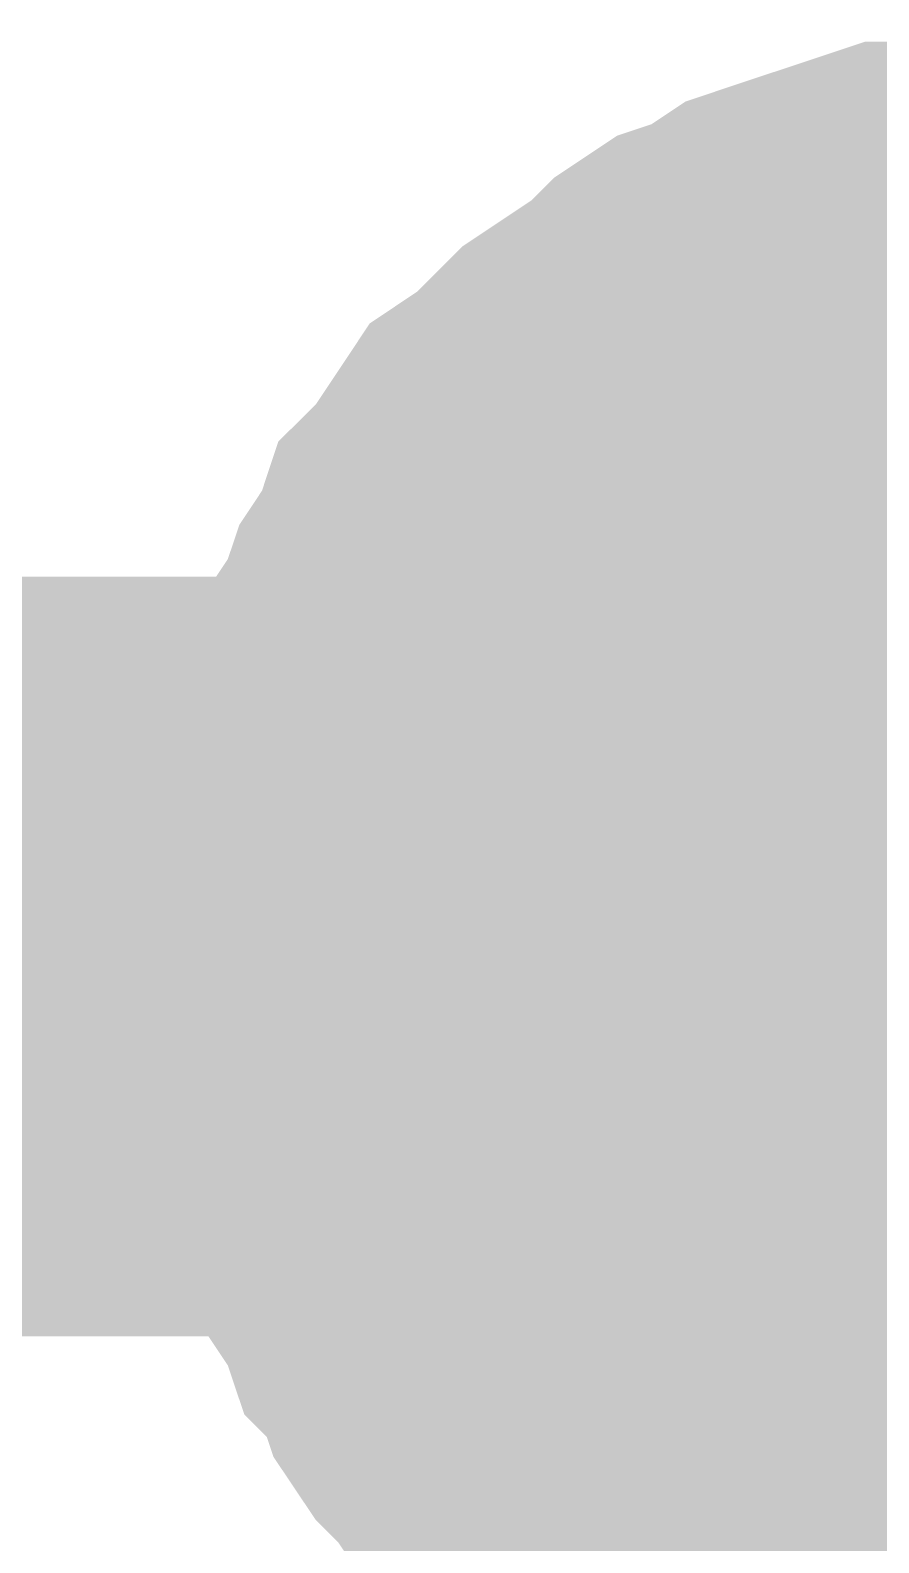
# Model space of a CAD drawing. Header units: inches. Extents: x 0 to 841, y 0 to 594.
# Drawn here: x 329.002 to 329.838, y 551.917 to 553.409 of the extents above; entities that cross this region are included whole.
import ezdxf

# ---------------------------------------------------------------- set-up
doc = ezdxf.new("R2010")
doc.units = ezdxf.units.IN
doc.layers.add('Sheet', color=255, linetype='Continuous')

msp = doc.modelspace()

# ---------------------------------------------------------------- linework, layer by layer
at = {"layer": 'Sheet'}
for points in [[(329.2539, 552.4955, 0.2997, 0.2997, 0), (329.2539, 552.5292, 0.2997, 0.2997, 0), (329.2539, 552.5741, 0.2997, 0.2997, 0), (329.2652, 552.6078, 0.2997, 0.2997, 0), (329.2652, 552.6527, 0.2997, 0.2997, 0), (329.2764, 552.6864, 0.2997, 0.2997, 0), (329.2876, 552.7201, 0.2997, 0.2997, 0), (329.2988, 552.7537, 0.2997, 0.2997, 0), (329.3101, 552.7874, 0.2997, 0.2997, 0), (329.3325, 552.8211, 0.2997, 0.2997, 0), (329.3438, 552.8548, 0.2997, 0.2997, 0), (329.3662, 552.8885, 0.2997, 0.2997, 0), (329.3774, 552.9222, 0.2997, 0.2997, 0), (329.3999, 552.9446, 0.2997, 0.2997, 0), (329.4224, 552.9783, 0.2997, 0.2997, 0), (329.4448, 553.012, 0.2997, 0.2997, 0), (329.4785, 553.0345, 0.2997, 0.2997, 0), (329.501, 553.0569, 0.2997, 0.2997, 0), (329.5234, 553.0794, 0.2997, 0.2997, 0), (329.5571, 553.1019, 0.2997, 0.2997, 0), (329.5908, 553.1243, 0.2997, 0.2997, 0), (329.6133, 553.1468, 0.2997, 0.2997, 0), (329.6469, 553.1692, 0.2997, 0.2997, 0), (329.6806, 553.1805, 0.2997, 0.2997, 0), (329.7143, 553.2029, 0.2997, 0.2997, 0), (329.748, 553.2142, 0.2997, 0.2997, 0), (329.7817, 553.2254, 0.2997, 0.2997, 0), (329.8154, 553.2366, 0.2997, 0.2997, 0), (329.8491, 553.2478, 0.2997, 0.2997, 0), (329.894, 553.2478, 0.2997, 0.2997, 0), (329.9277, 553.2591, 0.2997, 0.2997, 0), (329.9726, 553.2591, 0.2997, 0.2997, 0), (330.0063, 553.2591, 0.2997, 0.2997, 0)], [(329.2539, 552.4955, 0.2997, 0.2997, 0), (329.2539, 552.5292, 0.2997, 0.2997, 0), (329.2539, 552.5741, 0.2997, 0.2997, 0), (329.2652, 552.6078, 0.2997, 0.2997, 0), (329.2652, 552.6527, 0.2997, 0.2997, 0), (329.2764, 552.6864, 0.2997, 0.2997, 0), (329.2876, 552.7201, 0.2997, 0.2997, 0), (329.2988, 552.7537, 0.2997, 0.2997, 0), (329.3101, 552.7874, 0.2997, 0.2997, 0), (329.3325, 552.8211, 0.2997, 0.2997, 0), (329.3438, 552.8548, 0.2997, 0.2997, 0), (329.3662, 552.8885, 0.2997, 0.2997, 0), (329.3774, 552.9222, 0.2997, 0.2997, 0), (329.3999, 552.9446, 0.2997, 0.2997, 0), (329.4224, 552.9783, 0.2997, 0.2997, 0), (329.4448, 553.012, 0.2997, 0.2997, 0), (329.4785, 553.0345, 0.2997, 0.2997, 0), (329.501, 553.0569, 0.2997, 0.2997, 0), (329.5234, 553.0794, 0.2997, 0.2997, 0), (329.5571, 553.1019, 0.2997, 0.2997, 0), (329.5908, 553.1243, 0.2997, 0.2997, 0), (329.6133, 553.1468, 0.2997, 0.2997, 0), (329.6469, 553.1692, 0.2997, 0.2997, 0), (329.6806, 553.1805, 0.2997, 0.2997, 0), (329.7143, 553.2029, 0.2997, 0.2997, 0), (329.748, 553.2142, 0.2997, 0.2997, 0), (329.7817, 553.2254, 0.2997, 0.2997, 0), (329.8154, 553.2366, 0.2997, 0.2997, 0), (329.8491, 553.2478, 0.2997, 0.2997, 0), (329.894, 553.2478, 0.2997, 0.2997, 0), (329.9277, 553.2591, 0.2997, 0.2997, 0), (329.9726, 553.2591, 0.2997, 0.2997, 0), (330.0063, 553.2591, 0.2997, 0.2997, 0)], [(329.2539, 552.4955, 0.0991, 0.0991, 0), (329.2539, 552.5292, 0.0991, 0.0991, 0), (329.2539, 552.5741, 0.0991, 0.0991, 0), (329.2652, 552.6078, 0.0991, 0.0991, 0), (329.2652, 552.6527, 0.0991, 0.0991, 0), (329.2764, 552.6864, 0.0991, 0.0991, 0), (329.2876, 552.7201, 0.0991, 0.0991, 0), (329.2988, 552.7537, 0.0991, 0.0991, 0), (329.3101, 552.7874, 0.0991, 0.0991, 0), (329.3325, 552.8211, 0.0991, 0.0991, 0), (329.3438, 552.8548, 0.0991, 0.0991, 0), (329.3662, 552.8885, 0.0991, 0.0991, 0), (329.3774, 552.9222, 0.0991, 0.0991, 0), (329.3999, 552.9446, 0.0991, 0.0991, 0), (329.4224, 552.9783, 0.0991, 0.0991, 0), (329.4448, 553.012, 0.0991, 0.0991, 0), (329.4785, 553.0345, 0.0991, 0.0991, 0), (329.501, 553.0569, 0.0991, 0.0991, 0), (329.5234, 553.0794, 0.0991, 0.0991, 0), (329.5571, 553.1019, 0.0991, 0.0991, 0), (329.5908, 553.1243, 0.0991, 0.0991, 0), (329.6133, 553.1468, 0.0991, 0.0991, 0), (329.6469, 553.1692, 0.0991, 0.0991, 0), (329.6806, 553.1805, 0.0991, 0.0991, 0), (329.7143, 553.2029, 0.0991, 0.0991, 0), (329.748, 553.2142, 0.0991, 0.0991, 0), (329.7817, 553.2254, 0.0991, 0.0991, 0), (329.8154, 553.2366, 0.0991, 0.0991, 0), (329.8491, 553.2478, 0.0991, 0.0991, 0), (329.894, 553.2478, 0.0991, 0.0991, 0)], [(329.2539, 552.4955, 0.0991, 0.0991, 0), (329.2539, 552.5292, 0.0991, 0.0991, 0), (329.2539, 552.5741, 0.0991, 0.0991, 0), (329.2652, 552.6078, 0.0991, 0.0991, 0), (329.2652, 552.6527, 0.0991, 0.0991, 0), (329.2764, 552.6864, 0.0991, 0.0991, 0), (329.2876, 552.7201, 0.0991, 0.0991, 0), (329.2988, 552.7537, 0.0991, 0.0991, 0), (329.3101, 552.7874, 0.0991, 0.0991, 0), (329.3325, 552.8211, 0.0991, 0.0991, 0), (329.3438, 552.8548, 0.0991, 0.0991, 0), (329.3662, 552.8885, 0.0991, 0.0991, 0), (329.3774, 552.9222, 0.0991, 0.0991, 0), (329.3999, 552.9446, 0.0991, 0.0991, 0), (329.4224, 552.9783, 0.0991, 0.0991, 0), (329.4448, 553.012, 0.0991, 0.0991, 0), (329.4785, 553.0345, 0.0991, 0.0991, 0), (329.501, 553.0569, 0.0991, 0.0991, 0), (329.5234, 553.0794, 0.0991, 0.0991, 0), (329.5571, 553.1019, 0.0991, 0.0991, 0), (329.5908, 553.1243, 0.0991, 0.0991, 0), (329.6133, 553.1468, 0.0991, 0.0991, 0), (329.6469, 553.1692, 0.0991, 0.0991, 0), (329.6806, 553.1805, 0.0991, 0.0991, 0), (329.7143, 553.2029, 0.0991, 0.0991, 0), (329.748, 553.2142, 0.0991, 0.0991, 0), (329.7817, 553.2254, 0.0991, 0.0991, 0), (329.8154, 553.2366, 0.0991, 0.0991, 0), (329.8491, 553.2478, 0.0991, 0.0991, 0), (329.894, 553.2478, 0.0991, 0.0991, 0)], [(329.501, 552.4955, 0.2997, 0.2997, 0), (329.501, 552.5179, 0.2997, 0.2997, 0), (329.501, 552.5516, 0.2997, 0.2997, 0), (329.5122, 552.5741, 0.2997, 0.2997, 0), (329.5122, 552.5965, 0.2997, 0.2997, 0), (329.5122, 552.619, 0.2997, 0.2997, 0), (329.5234, 552.6414, 0.2997, 0.2997, 0), (329.5346, 552.6751, 0.2997, 0.2997, 0), (329.5459, 552.6976, 0.2997, 0.2997, 0), (329.5459, 552.7201, 0.2997, 0.2997, 0), (329.5571, 552.7425, 0.2997, 0.2997, 0), (329.5683, 552.7537, 0.2997, 0.2997, 0), (329.5908, 552.7762, 0.2997, 0.2997, 0), (329.602, 552.7987, 0.2997, 0.2997, 0), (329.6133, 552.8211, 0.2997, 0.2997, 0), (329.6357, 552.8324, 0.2997, 0.2997, 0), (329.6469, 552.8548, 0.2997, 0.2997, 0), (329.6694, 552.866, 0.2997, 0.2997, 0), (329.6806, 552.8885, 0.2997, 0.2997, 0), (329.7031, 552.8997, 0.2997, 0.2997, 0), (329.7255, 552.911, 0.2997, 0.2997, 0), (329.748, 552.9334, 0.2997, 0.2997, 0), (329.7592, 552.9446, 0.2997, 0.2997, 0), (329.7817, 552.9559, 0.2997, 0.2997, 0), (329.8041, 552.9559, 0.2997, 0.2997, 0), (329.8266, 552.9671, 0.2997, 0.2997, 0), (329.8603, 552.9783, 0.2997, 0.2997, 0), (329.8827, 552.9896, 0.2997, 0.2997, 0), (329.9052, 552.9896, 0.2997, 0.2997, 0), (329.9277, 552.9896, 0.2997, 0.2997, 0), (329.9501, 553.0008, 0.2997, 0.2997, 0), (329.9838, 553.0008, 0.2997, 0.2997, 0), (330.0063, 553.0008, 0.2997, 0.2997, 0)], [(329.501, 552.4955, 0.2997, 0.2997, 0), (329.501, 552.5179, 0.2997, 0.2997, 0), (329.501, 552.5516, 0.2997, 0.2997, 0), (329.5122, 552.5741, 0.2997, 0.2997, 0), (329.5122, 552.5965, 0.2997, 0.2997, 0), (329.5122, 552.619, 0.2997, 0.2997, 0), (329.5234, 552.6414, 0.2997, 0.2997, 0), (329.5346, 552.6751, 0.2997, 0.2997, 0), (329.5459, 552.6976, 0.2997, 0.2997, 0), (329.5459, 552.7201, 0.2997, 0.2997, 0), (329.5571, 552.7425, 0.2997, 0.2997, 0), (329.5683, 552.7537, 0.2997, 0.2997, 0), (329.5908, 552.7762, 0.2997, 0.2997, 0), (329.602, 552.7987, 0.2997, 0.2997, 0), (329.6133, 552.8211, 0.2997, 0.2997, 0), (329.6357, 552.8324, 0.2997, 0.2997, 0), (329.6469, 552.8548, 0.2997, 0.2997, 0), (329.6694, 552.866, 0.2997, 0.2997, 0), (329.6806, 552.8885, 0.2997, 0.2997, 0), (329.7031, 552.8997, 0.2997, 0.2997, 0), (329.7255, 552.911, 0.2997, 0.2997, 0), (329.748, 552.9334, 0.2997, 0.2997, 0), (329.7592, 552.9446, 0.2997, 0.2997, 0), (329.7817, 552.9559, 0.2997, 0.2997, 0), (329.8041, 552.9559, 0.2997, 0.2997, 0), (329.8266, 552.9671, 0.2997, 0.2997, 0), (329.8603, 552.9783, 0.2997, 0.2997, 0), (329.8827, 552.9896, 0.2997, 0.2997, 0), (329.9052, 552.9896, 0.2997, 0.2997, 0), (329.9277, 552.9896, 0.2997, 0.2997, 0), (329.9501, 553.0008, 0.2997, 0.2997, 0), (329.9838, 553.0008, 0.2997, 0.2997, 0), (330.0063, 553.0008, 0.2997, 0.2997, 0)], [(329.501, 552.4955, 0.0991, 0.0991, 0), (329.501, 552.5179, 0.0991, 0.0991, 0), (329.501, 552.5516, 0.0991, 0.0991, 0), (329.5122, 552.5741, 0.0991, 0.0991, 0), (329.5122, 552.5965, 0.0991, 0.0991, 0), (329.5122, 552.619, 0.0991, 0.0991, 0), (329.5234, 552.6414, 0.0991, 0.0991, 0), (329.5346, 552.6751, 0.0991, 0.0991, 0), (329.5459, 552.6976, 0.0991, 0.0991, 0), (329.5459, 552.7201, 0.0991, 0.0991, 0), (329.5571, 552.7425, 0.0991, 0.0991, 0), (329.5683, 552.7537, 0.0991, 0.0991, 0), (329.5908, 552.7762, 0.0991, 0.0991, 0), (329.602, 552.7987, 0.0991, 0.0991, 0), (329.6133, 552.8211, 0.0991, 0.0991, 0), (329.6357, 552.8324, 0.0991, 0.0991, 0), (329.6469, 552.8548, 0.0991, 0.0991, 0), (329.6694, 552.866, 0.0991, 0.0991, 0), (329.6806, 552.8885, 0.0991, 0.0991, 0), (329.7031, 552.8997, 0.0991, 0.0991, 0), (329.7255, 552.911, 0.0991, 0.0991, 0), (329.748, 552.9334, 0.0991, 0.0991, 0), (329.7592, 552.9446, 0.0991, 0.0991, 0), (329.7817, 552.9559, 0.0991, 0.0991, 0), (329.8041, 552.9559, 0.0991, 0.0991, 0), (329.8266, 552.9671, 0.0991, 0.0991, 0), (329.8603, 552.9783, 0.0991, 0.0991, 0), (329.8827, 552.9896, 0.0991, 0.0991, 0), (329.9052, 552.9896, 0.0991, 0.0991, 0)], [(329.501, 552.4955, 0.0991, 0.0991, 0), (329.501, 552.5179, 0.0991, 0.0991, 0), (329.501, 552.5516, 0.0991, 0.0991, 0), (329.5122, 552.5741, 0.0991, 0.0991, 0), (329.5122, 552.5965, 0.0991, 0.0991, 0), (329.5122, 552.619, 0.0991, 0.0991, 0), (329.5234, 552.6414, 0.0991, 0.0991, 0), (329.5346, 552.6751, 0.0991, 0.0991, 0), (329.5459, 552.6976, 0.0991, 0.0991, 0), (329.5459, 552.7201, 0.0991, 0.0991, 0), (329.5571, 552.7425, 0.0991, 0.0991, 0), (329.5683, 552.7537, 0.0991, 0.0991, 0), (329.5908, 552.7762, 0.0991, 0.0991, 0), (329.602, 552.7987, 0.0991, 0.0991, 0), (329.6133, 552.8211, 0.0991, 0.0991, 0), (329.6357, 552.8324, 0.0991, 0.0991, 0), (329.6469, 552.8548, 0.0991, 0.0991, 0), (329.6694, 552.866, 0.0991, 0.0991, 0), (329.6806, 552.8885, 0.0991, 0.0991, 0), (329.7031, 552.8997, 0.0991, 0.0991, 0), (329.7255, 552.911, 0.0991, 0.0991, 0), (329.748, 552.9334, 0.0991, 0.0991, 0), (329.7592, 552.9446, 0.0991, 0.0991, 0), (329.7817, 552.9559, 0.0991, 0.0991, 0), (329.8041, 552.9559, 0.0991, 0.0991, 0), (329.8266, 552.9671, 0.0991, 0.0991, 0), (329.8603, 552.9783, 0.0991, 0.0991, 0), (329.8827, 552.9896, 0.0991, 0.0991, 0), (329.9052, 552.9896, 0.0991, 0.0991, 0)], [(320.0125, 552.4955, 0.7493, 0.7493, 0), (322.5166, 552.4955, 0.7493, 0.7493, 0), (330.0063, 552.4955, 0.7493, 0.7493, 0), (345.0081, 552.4955, 0.7493, 0.7493, 0)], [(330.0063, 549.9913, 0.7493, 0.7493, 0), (330.0063, 552.4955, 0.7493, 0.7493, 0)], [(329.7817, 551.7655, 0.2997, 0.2997, 0), (329.748, 551.7768, 0.2997, 0.2997, 0), (329.7143, 551.788, 0.2997, 0.2997, 0), (329.6806, 551.8105, 0.2997, 0.2997, 0), (329.6469, 551.8217, 0.2997, 0.2997, 0), (329.6133, 551.8441, 0.2997, 0.2997, 0), (329.5908, 551.8554, 0.2997, 0.2997, 0), (329.5571, 551.8778, 0.2997, 0.2997, 0), (329.5234, 551.9003, 0.2997, 0.2997, 0), (329.501, 551.934, 0.2997, 0.2997, 0), (329.4785, 551.9564, 0.2997, 0.2997, 0), (329.4448, 551.9789, 0.2997, 0.2997, 0), (329.4224, 552.0126, 0.2997, 0.2997, 0), (329.3999, 552.0351, 0.2997, 0.2997, 0), (329.3774, 552.0687, 0.2997, 0.2997, 0), (329.3662, 552.1024, 0.2997, 0.2997, 0), (329.3438, 552.1249, 0.2997, 0.2997, 0), (329.3325, 552.1586, 0.2997, 0.2997, 0), (329.3101, 552.1923, 0.2997, 0.2997, 0), (329.2988, 552.226, 0.2997, 0.2997, 0), (329.2876, 552.2709, 0.2997, 0.2997, 0), (329.2764, 552.3046, 0.2997, 0.2997, 0), (329.2652, 552.3382, 0.2997, 0.2997, 0), (329.2652, 552.3832, 0.2997, 0.2997, 0), (329.2539, 552.4169, 0.2997, 0.2997, 0), (329.2539, 552.4505, 0.2997, 0.2997, 0), (329.2539, 552.4955, 0.2997, 0.2997, 0)], [(329.2539, 552.4955, 0.2997, 0.2997, 0), (329.2539, 552.4955, 0.2997, 0.2997, 0)], [(329.7817, 551.7655, 0.2997, 0.2997, 0), (329.748, 551.7768, 0.2997, 0.2997, 0), (329.7143, 551.788, 0.2997, 0.2997, 0), (329.6806, 551.8105, 0.2997, 0.2997, 0), (329.6469, 551.8217, 0.2997, 0.2997, 0), (329.6133, 551.8441, 0.2997, 0.2997, 0), (329.5908, 551.8554, 0.2997, 0.2997, 0), (329.5571, 551.8778, 0.2997, 0.2997, 0), (329.5234, 551.9003, 0.2997, 0.2997, 0), (329.501, 551.934, 0.2997, 0.2997, 0), (329.4785, 551.9564, 0.2997, 0.2997, 0), (329.4448, 551.9789, 0.2997, 0.2997, 0), (329.4224, 552.0126, 0.2997, 0.2997, 0), (329.3999, 552.0351, 0.2997, 0.2997, 0), (329.3774, 552.0687, 0.2997, 0.2997, 0), (329.3662, 552.1024, 0.2997, 0.2997, 0), (329.3438, 552.1249, 0.2997, 0.2997, 0), (329.3325, 552.1586, 0.2997, 0.2997, 0), (329.3101, 552.1923, 0.2997, 0.2997, 0), (329.2988, 552.226, 0.2997, 0.2997, 0), (329.2876, 552.2709, 0.2997, 0.2997, 0), (329.2764, 552.3046, 0.2997, 0.2997, 0), (329.2652, 552.3382, 0.2997, 0.2997, 0), (329.2652, 552.3832, 0.2997, 0.2997, 0), (329.2539, 552.4169, 0.2997, 0.2997, 0), (329.2539, 552.4505, 0.2997, 0.2997, 0), (329.2539, 552.4955, 0.2997, 0.2997, 0)], [(329.2539, 552.4955, 0.2997, 0.2997, 0), (329.2539, 552.4955, 0.2997, 0.2997, 0)], [(330.0063, 551.9901, 0.2997, 0.2997, 0), (329.9838, 551.9901, 0.2997, 0.2997, 0), (329.9501, 551.9901, 0.2997, 0.2997, 0), (329.9277, 552.0014, 0.2997, 0.2997, 0), (329.9052, 552.0014, 0.2997, 0.2997, 0), (329.8827, 552.0014, 0.2997, 0.2997, 0), (329.8603, 552.0126, 0.2997, 0.2997, 0), (329.8266, 552.0238, 0.2997, 0.2997, 0), (329.8041, 552.0351, 0.2997, 0.2997, 0), (329.7817, 552.0351, 0.2997, 0.2997, 0), (329.7592, 552.0463, 0.2997, 0.2997, 0), (329.748, 552.0575, 0.2997, 0.2997, 0), (329.7255, 552.08, 0.2997, 0.2997, 0), (329.7031, 552.0912, 0.2997, 0.2997, 0), (329.6806, 552.1024, 0.2997, 0.2997, 0), (329.6694, 552.1249, 0.2997, 0.2997, 0), (329.6469, 552.1361, 0.2997, 0.2997, 0), (329.6357, 552.1586, 0.2997, 0.2997, 0), (329.6133, 552.1698, 0.2997, 0.2997, 0), (329.602, 552.1923, 0.2997, 0.2997, 0), (329.5908, 552.2147, 0.2997, 0.2997, 0), (329.5683, 552.2372, 0.2997, 0.2997, 0), (329.5571, 552.2484, 0.2997, 0.2997, 0), (329.5459, 552.2709, 0.2997, 0.2997, 0), (329.5459, 552.2933, 0.2997, 0.2997, 0), (329.5346, 552.3158, 0.2997, 0.2997, 0), (329.5234, 552.3495, 0.2997, 0.2997, 0), (329.5122, 552.3719, 0.2997, 0.2997, 0), (329.5122, 552.3944, 0.2997, 0.2997, 0), (329.5122, 552.4169, 0.2997, 0.2997, 0), (329.501, 552.4393, 0.2997, 0.2997, 0), (329.501, 552.473, 0.2997, 0.2997, 0), (329.501, 552.4955, 0.2997, 0.2997, 0)], [(329.501, 552.4955, 0.2997, 0.2997, 0), (329.501, 552.4955, 0.2997, 0.2997, 0)], [(330.0063, 551.9901, 0.2997, 0.2997, 0), (329.9838, 551.9901, 0.2997, 0.2997, 0), (329.9501, 551.9901, 0.2997, 0.2997, 0), (329.9277, 552.0014, 0.2997, 0.2997, 0), (329.9052, 552.0014, 0.2997, 0.2997, 0), (329.8827, 552.0014, 0.2997, 0.2997, 0), (329.8603, 552.0126, 0.2997, 0.2997, 0), (329.8266, 552.0238, 0.2997, 0.2997, 0), (329.8041, 552.0351, 0.2997, 0.2997, 0), (329.7817, 552.0351, 0.2997, 0.2997, 0), (329.7592, 552.0463, 0.2997, 0.2997, 0), (329.748, 552.0575, 0.2997, 0.2997, 0), (329.7255, 552.08, 0.2997, 0.2997, 0), (329.7031, 552.0912, 0.2997, 0.2997, 0), (329.6806, 552.1024, 0.2997, 0.2997, 0), (329.6694, 552.1249, 0.2997, 0.2997, 0), (329.6469, 552.1361, 0.2997, 0.2997, 0), (329.6357, 552.1586, 0.2997, 0.2997, 0), (329.6133, 552.1698, 0.2997, 0.2997, 0), (329.602, 552.1923, 0.2997, 0.2997, 0), (329.5908, 552.2147, 0.2997, 0.2997, 0), (329.5683, 552.2372, 0.2997, 0.2997, 0), (329.5571, 552.2484, 0.2997, 0.2997, 0), (329.5459, 552.2709, 0.2997, 0.2997, 0), (329.5459, 552.2933, 0.2997, 0.2997, 0), (329.5346, 552.3158, 0.2997, 0.2997, 0), (329.5234, 552.3495, 0.2997, 0.2997, 0), (329.5122, 552.3719, 0.2997, 0.2997, 0), (329.5122, 552.3944, 0.2997, 0.2997, 0), (329.5122, 552.4169, 0.2997, 0.2997, 0), (329.501, 552.4393, 0.2997, 0.2997, 0), (329.501, 552.473, 0.2997, 0.2997, 0), (329.501, 552.4955, 0.2997, 0.2997, 0)], [(329.501, 552.4955, 0.2997, 0.2997, 0), (329.501, 552.4955, 0.2997, 0.2997, 0)], [(329.5908, 551.8554, 0.0991, 0.0991, 0), (329.5571, 551.8778, 0.0991, 0.0991, 0), (329.5234, 551.9003, 0.0991, 0.0991, 0), (329.501, 551.934, 0.0991, 0.0991, 0), (329.4785, 551.9564, 0.0991, 0.0991, 0), (329.4448, 551.9789, 0.0991, 0.0991, 0), (329.4224, 552.0126, 0.0991, 0.0991, 0), (329.3999, 552.0351, 0.0991, 0.0991, 0), (329.3774, 552.0687, 0.0991, 0.0991, 0), (329.3662, 552.1024, 0.0991, 0.0991, 0), (329.3438, 552.1249, 0.0991, 0.0991, 0), (329.3325, 552.1586, 0.0991, 0.0991, 0), (329.3101, 552.1923, 0.0991, 0.0991, 0), (329.2988, 552.226, 0.0991, 0.0991, 0), (329.2876, 552.2709, 0.0991, 0.0991, 0), (329.2764, 552.3046, 0.0991, 0.0991, 0), (329.2652, 552.3382, 0.0991, 0.0991, 0), (329.2652, 552.3832, 0.0991, 0.0991, 0), (329.2539, 552.4169, 0.0991, 0.0991, 0), (329.2539, 552.4505, 0.0991, 0.0991, 0), (329.2539, 552.4955, 0.0991, 0.0991, 0)], [(329.2539, 552.4955, 0.0991, 0.0991, 0), (329.2539, 552.4955, 0.0991, 0.0991, 0)], [(329.5908, 551.8554, 0.0991, 0.0991, 0), (329.5571, 551.8778, 0.0991, 0.0991, 0), (329.5234, 551.9003, 0.0991, 0.0991, 0), (329.501, 551.934, 0.0991, 0.0991, 0), (329.4785, 551.9564, 0.0991, 0.0991, 0), (329.4448, 551.9789, 0.0991, 0.0991, 0), (329.4224, 552.0126, 0.0991, 0.0991, 0), (329.3999, 552.0351, 0.0991, 0.0991, 0), (329.3774, 552.0687, 0.0991, 0.0991, 0), (329.3662, 552.1024, 0.0991, 0.0991, 0), (329.3438, 552.1249, 0.0991, 0.0991, 0), (329.3325, 552.1586, 0.0991, 0.0991, 0), (329.3101, 552.1923, 0.0991, 0.0991, 0), (329.2988, 552.226, 0.0991, 0.0991, 0), (329.2876, 552.2709, 0.0991, 0.0991, 0), (329.2764, 552.3046, 0.0991, 0.0991, 0), (329.2652, 552.3382, 0.0991, 0.0991, 0), (329.2652, 552.3832, 0.0991, 0.0991, 0), (329.2539, 552.4169, 0.0991, 0.0991, 0), (329.2539, 552.4505, 0.0991, 0.0991, 0), (329.2539, 552.4955, 0.0991, 0.0991, 0)], [(329.2539, 552.4955, 0.0991, 0.0991, 0), (329.2539, 552.4955, 0.0991, 0.0991, 0)], [(329.9052, 552.0014, 0.0991, 0.0991, 0), (329.8827, 552.0014, 0.0991, 0.0991, 0), (329.8603, 552.0126, 0.0991, 0.0991, 0), (329.8266, 552.0238, 0.0991, 0.0991, 0), (329.8041, 552.0351, 0.0991, 0.0991, 0), (329.7817, 552.0351, 0.0991, 0.0991, 0), (329.7592, 552.0463, 0.0991, 0.0991, 0), (329.748, 552.0575, 0.0991, 0.0991, 0), (329.7255, 552.08, 0.0991, 0.0991, 0), (329.7031, 552.0912, 0.0991, 0.0991, 0), (329.6806, 552.1024, 0.0991, 0.0991, 0), (329.6694, 552.1249, 0.0991, 0.0991, 0), (329.6469, 552.1361, 0.0991, 0.0991, 0), (329.6357, 552.1586, 0.0991, 0.0991, 0), (329.6133, 552.1698, 0.0991, 0.0991, 0), (329.602, 552.1923, 0.0991, 0.0991, 0), (329.5908, 552.2147, 0.0991, 0.0991, 0), (329.5683, 552.2372, 0.0991, 0.0991, 0), (329.5571, 552.2484, 0.0991, 0.0991, 0), (329.5459, 552.2709, 0.0991, 0.0991, 0), (329.5459, 552.2933, 0.0991, 0.0991, 0), (329.5346, 552.3158, 0.0991, 0.0991, 0), (329.5234, 552.3495, 0.0991, 0.0991, 0), (329.5122, 552.3719, 0.0991, 0.0991, 0), (329.5122, 552.3944, 0.0991, 0.0991, 0), (329.5122, 552.4169, 0.0991, 0.0991, 0), (329.501, 552.4393, 0.0991, 0.0991, 0), (329.501, 552.473, 0.0991, 0.0991, 0), (329.501, 552.4955, 0.0991, 0.0991, 0)], [(329.501, 552.4955, 0.0991, 0.0991, 0), (329.501, 552.4955, 0.0991, 0.0991, 0)], [(329.9052, 552.0014, 0.0991, 0.0991, 0), (329.8827, 552.0014, 0.0991, 0.0991, 0), (329.8603, 552.0126, 0.0991, 0.0991, 0), (329.8266, 552.0238, 0.0991, 0.0991, 0), (329.8041, 552.0351, 0.0991, 0.0991, 0), (329.7817, 552.0351, 0.0991, 0.0991, 0), (329.7592, 552.0463, 0.0991, 0.0991, 0), (329.748, 552.0575, 0.0991, 0.0991, 0), (329.7255, 552.08, 0.0991, 0.0991, 0), (329.7031, 552.0912, 0.0991, 0.0991, 0), (329.6806, 552.1024, 0.0991, 0.0991, 0), (329.6694, 552.1249, 0.0991, 0.0991, 0), (329.6469, 552.1361, 0.0991, 0.0991, 0), (329.6357, 552.1586, 0.0991, 0.0991, 0), (329.6133, 552.1698, 0.0991, 0.0991, 0), (329.602, 552.1923, 0.0991, 0.0991, 0), (329.5908, 552.2147, 0.0991, 0.0991, 0), (329.5683, 552.2372, 0.0991, 0.0991, 0), (329.5571, 552.2484, 0.0991, 0.0991, 0), (329.5459, 552.2709, 0.0991, 0.0991, 0), (329.5459, 552.2933, 0.0991, 0.0991, 0), (329.5346, 552.3158, 0.0991, 0.0991, 0), (329.5234, 552.3495, 0.0991, 0.0991, 0), (329.5122, 552.3719, 0.0991, 0.0991, 0), (329.5122, 552.3944, 0.0991, 0.0991, 0), (329.5122, 552.4169, 0.0991, 0.0991, 0), (329.501, 552.4393, 0.0991, 0.0991, 0), (329.501, 552.473, 0.0991, 0.0991, 0), (329.501, 552.4955, 0.0991, 0.0991, 0)], [(329.501, 552.4955, 0.0991, 0.0991, 0), (329.501, 552.4955, 0.0991, 0.0991, 0)]]:
    msp.add_lwpolyline(points, format="xyseb", dxfattribs=at)
msp.add_lwpolyline([(329.7459, 552.4999, 0.508, 0.508, 1), (330.2539, 552.4999, 0.508, 0.508, 1)], format="xyseb", close=True, dxfattribs=at)

doc.saveas('drawing.dxf')
